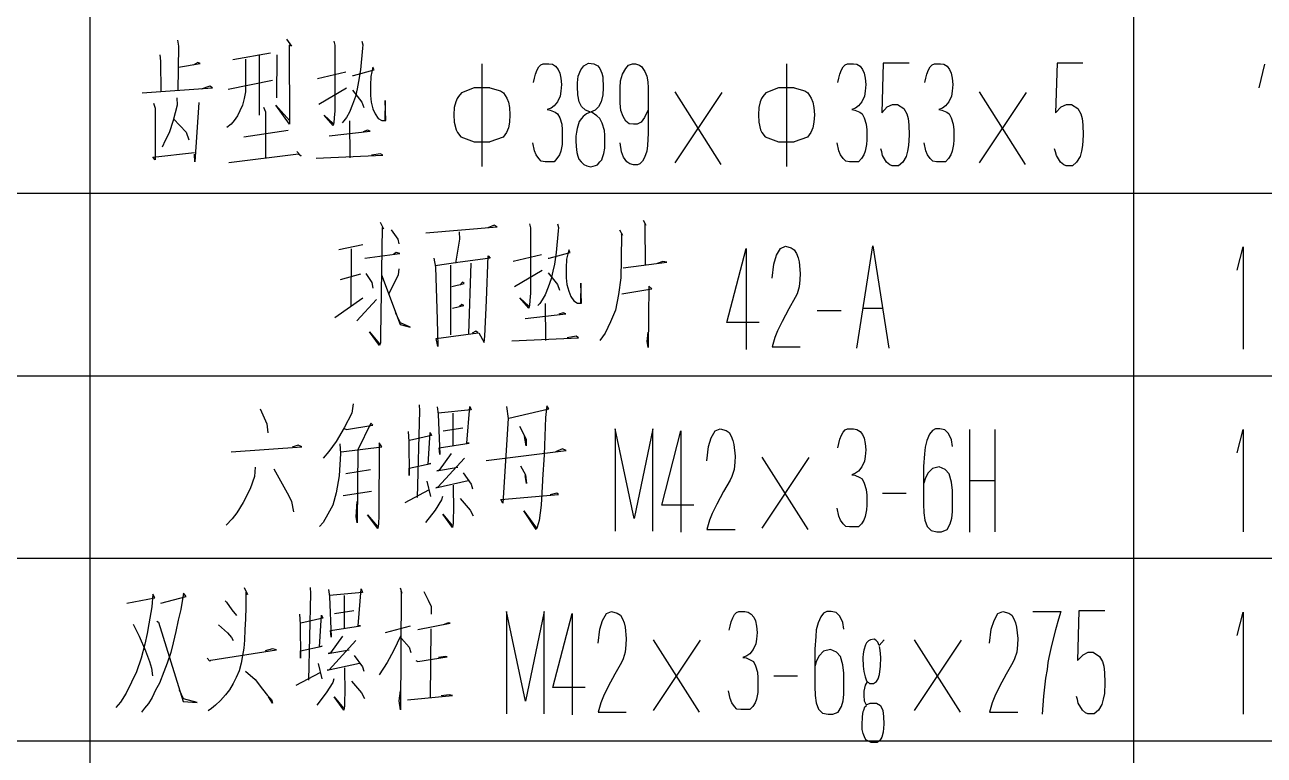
# Model space of a CAD drawing. Extents: x 0 to 8410, y 0 to 11890.
# Drawn here: x 6985 to 7460, y 1774.5 to 2054.5 of the extents above; entities that cross this region are included whole.
import ezdxf

# ---------------------------------------------------------------- set-up
doc = ezdxf.new("R2010")
doc.units = 0
doc.header["$MEASUREMENT"] = 0
doc.layers.add('6', color=7, linetype='Continuous')
doc.layers.add('9', color=7, linetype='Continuous')

# ---------------------------------------------------------------- blocks, each defined once
blk = doc.blocks.new('BLKENT892')
at = {"layer": '9', "color": 2, "linetype": 'Continuous'}
for p, q in [((7069.05, 1838.82), (7070.36, 1836.08)), ((7094.41, 1838.82), (7094.54, 1836.47)), ((7128.79, 1838.63), (7129.44, 1836.67)), ((7024.08, 1832.75), (7034.8, 1834.9)), ((7034.02, 1836.27), (7033.63, 1831.37)), ((7034.8, 1834.9), (7034.02, 1836.27)), ((7037.16, 1832.75), (7046.83, 1835.29)), ((7045.78, 1836.67), (7044.74, 1830.39)), ((7046.83, 1835.29), (7045.78, 1836.67)), ((7061.73, 1833.73), (7062.25, 1833.14)), ((7070.36, 1836.08), (7069.7, 1836.86)), ((7069.7, 1836.86), (7069.7, 1831.37)), ((7094.54, 1836.47), (7093.76, 1803.33)), ((7101.34, 1838.04), (7101.73, 1835.29)), ((7114.41, 1836.86), (7101.73, 1835.69)), ((7101.73, 1835.29), (7102.38, 1819.8)), ((7107.35, 1835.69), (7107.35, 1823.14)), ((7112.71, 1824.12), (7113.89, 1838.24)), ((7113.89, 1838.24), (7114.41, 1836.86)), ((7129.18, 1837.25), (7128.92, 1791.96)), ((7129.44, 1836.67), (7129.18, 1837.25)), ((7137.94, 1837.25), (7139.64, 1833.92)), ((7139.64, 1833.92), (7140.68, 1831.57)), ((7033.63, 1831.37), (7032.58, 1824.9)), ((7044.74, 1830.39), (7043.82, 1826.27)), ((7062.25, 1833.14), (7064.35, 1830.2)), ((7064.35, 1830.2), (7066.18, 1828.04)), ((7069.7, 1831.37), (7069.57, 1826.67)), ((7103.69, 1828.82), (7111.14, 1830)), ((7140.68, 1831.57), (7140.68, 1828.63)), ((7176.83, 1795.2), (7169.64, 1829.6)), ((7169.64, 1829.6), (7169.64, 1790.4)), ((7184.02, 1829.6), (7176.83, 1795.2)), ((7184.02, 1790.4), (7184.02, 1829.6)), ((7187.42, 1800.4), (7194.74, 1828.8)), ((7194.74, 1828.8), (7194.74, 1790)), ((7206.44, 1826.2), (7207.94, 1828.8)), ((7207.94, 1828.8), (7209.84, 1829.6)), ((7209.84, 1829.6), (7212.06, 1829)), ((7212.06, 1829), (7213.23, 1828.2)), ((7256.96, 1828.4), (7257.74, 1829.2)), ((7257.74, 1829.2), (7258.66, 1829.6)), ((7258.66, 1829.6), (7260.88, 1829.6)), ((7260.88, 1829.6), (7262.25, 1829.4)), ((7262.25, 1829.4), (7263.43, 1828.6)), ((7291.14, 1829), (7290.1, 1827.6)), ((7292.39, 1829.6), (7291.14, 1829)), ((7294.02, 1829.6), (7292.39, 1829.6)), ((7295.98, 1829.2), (7294.02, 1829.6)), ((7297.29, 1827.8), (7295.98, 1829.2)), ((7356.44, 1826.2), (7357.94, 1828.8)), ((7357.94, 1828.8), (7359.84, 1829.6)), ((7359.84, 1829.6), (7362.06, 1829)), ((7362.06, 1829), (7363.23, 1828.2)), ((7371.27, 1829.6), (7382.06, 1829.6)), ((7382.06, 1829.6), (7381.14, 1826.6)), ((7388.92, 1829.8), (7388.4, 1810.8)), ((7398.86, 1829.8), (7388.92, 1829.8)), ((7449.67, 1820.4), (7451.89, 1829.4)), ((7451.89, 1829.4), (7451.89, 1790.2)), ((7026.57, 1824.71), (7028.79, 1820.2)), ((7032.58, 1824.9), (7031.93, 1821.18)), ((7035.59, 1825.88), (7036.24, 1825.49)), ((7036.24, 1825.49), (7045.65, 1795.1)), ((7043.82, 1826.27), (7042.91, 1821.96)), ((7059.25, 1824.51), (7062.65, 1821.37)), ((7069.57, 1826.67), (7069.31, 1822.75)), ((7090.23, 1828.63), (7090.49, 1824.71)), ((7090.49, 1824.71), (7090.62, 1811.76)), ((7099.25, 1827.06), (7090.75, 1825.1)), ((7097.94, 1816.08), (7098.72, 1828.24)), ((7098.72, 1828.24), (7099.25, 1827.06)), ((7102.12, 1822.35), (7113.63, 1824.12)), ((7113.63, 1824.12), (7112.71, 1824.12)), ((7123.17, 1821.57), (7132.84, 1824.12)), ((7135.59, 1822.75), (7148.01, 1825.1)), ((7147.22, 1825.29), (7145.39, 1824.51)), ((7148.01, 1825.1), (7147.22, 1825.29)), ((7205.39, 1822.8), (7206.44, 1826.2)), ((7213.23, 1828.2), (7214.08, 1826.8)), ((7214.08, 1826.8), (7214.67, 1825.2)), ((7214.67, 1825.2), (7215.06, 1823.6)), ((7255.33, 1824), (7255.72, 1825.6)), ((7255.72, 1825.6), (7256.37, 1827.2)), ((7256.37, 1827.2), (7256.96, 1828.4)), ((7263.43, 1828.6), (7264.35, 1827.4)), ((7264.35, 1827.4), (7265, 1826)), ((7265, 1826), (7265.46, 1824)), ((7289.05, 1825.2), (7288.33, 1822.6)), ((7290.1, 1827.6), (7289.05, 1825.2)), ((7298.46, 1825.4), (7297.29, 1827.8)), ((7298.92, 1822.8), (7298.46, 1825.4)), ((7355.39, 1822.8), (7356.44, 1826.2)), ((7363.23, 1828.2), (7364.08, 1826.8)), ((7364.08, 1826.8), (7364.67, 1825.2)), ((7364.67, 1825.2), (7365.06, 1823.6)), ((7381.14, 1826.6), (7380.03, 1822.6)), ((7028.79, 1820.2), (7031.27, 1814.51)), ((7031.93, 1821.18), (7031.01, 1817.06)), ((7042.91, 1821.96), (7041.86, 1817.65)), ((7062.65, 1821.37), (7064.21, 1819.61)), ((7064.21, 1819.61), (7064.87, 1818.43)), ((7069.31, 1822.75), (7069.18, 1818.63)), ((7102.38, 1819.8), (7102.12, 1822.35)), ((7106.7, 1820.2), (7102.12, 1813.73)), ((7129.05, 1820.39), (7126.31, 1814.51)), ((7140.55, 1822.94), (7140.29, 1796.67)), ((7204.74, 1817.4), (7205.39, 1822.8)), ((7215.06, 1823.6), (7215.52, 1819.2)), ((7254.93, 1822.4), (7255.33, 1824)), ((7265.46, 1824), (7265.65, 1821.6)), ((7265.65, 1821.6), (7265.46, 1819)), ((7288.14, 1820), (7287.74, 1815.2)), ((7288.33, 1822.6), (7288.14, 1820)), ((7354.74, 1817.4), (7355.39, 1822.8)), ((7365.06, 1823.6), (7365.52, 1819.2)), ((7380.03, 1822.6), (7378.46, 1816.6)), ((7031.01, 1817.06), (7029.57, 1811.76)), ((7041.86, 1817.65), (7040.95, 1813.92)), ((7056.24, 1810.98), (7081.47, 1814.9)), ((7068.92, 1815.49), (7068.4, 1812.75)), ((7069.18, 1818.63), (7068.92, 1815.49)), ((7079.9, 1815.29), (7077.16, 1814.51)), ((7081.47, 1814.9), (7079.9, 1815.29)), ((7090.62, 1814.51), (7098.99, 1816.27)), ((7098.99, 1816.27), (7097.94, 1816.08)), ((7101.21, 1813.53), (7109.31, 1814.9)), ((7111.8, 1818.43), (7101.6, 1807.25)), ((7129.31, 1819.22), (7132.32, 1815.88)), ((7132.32, 1815.88), (7132.97, 1813.92)), ((7215.39, 1816.8), (7215.13, 1814)), ((7215.52, 1819.2), (7215.39, 1816.8)), ((7243.56, 1791), (7225.91, 1818.8)), ((7225.91, 1791.6), (7243.95, 1818.6)), ((7264.15, 1815), (7262.84, 1813.4)), ((7265.2, 1817.2), (7264.15, 1815)), ((7265.46, 1819), (7265.2, 1817.2)), ((7287.74, 1815.2), (7287.74, 1800.8)), ((7293.76, 1815), (7291.14, 1814.4)), ((7296.11, 1814), (7293.76, 1815)), ((7306.57, 1814.8), (7306.31, 1813.4)), ((7307.16, 1816.8), (7306.57, 1814.8)), ((7307.55, 1817.6), (7307.16, 1816.8)), ((7308.33, 1818.4), (7307.55, 1817.6)), ((7309.12, 1818.8), (7308.33, 1818.4)), ((7310.49, 1819), (7309.12, 1818.8)), ((7311.21, 1818.6), (7310.49, 1819)), ((7311.93, 1817.8), (7311.21, 1818.6)), ((7312.39, 1816.6), (7311.93, 1817.8)), ((7314.28, 1818.8), (7312.39, 1816.6)), ((7312.84, 1814.8), (7312.52, 1816.2)), ((7313.04, 1812), (7312.84, 1814.8)), ((7343.56, 1791), (7325.91, 1818.8)), ((7325.91, 1791.6), (7343.95, 1818.6)), ((7365.39, 1816.8), (7365.13, 1814)), ((7365.52, 1819.2), (7365.39, 1816.8)), ((7378.46, 1816.6), (7377.48, 1812)), ((7029.57, 1811.76), (7027.74, 1806.47)), ((7031.27, 1814.51), (7032.84, 1810.39)), ((7032.84, 1810.39), (7033.5, 1807.84)), ((7039.51, 1809.8), (7038.33, 1806.47)), ((7040.95, 1813.92), (7039.51, 1809.8)), ((7054.93, 1811.76), (7055.85, 1810.59)), ((7055.85, 1810.59), (7056.24, 1810.98)), ((7067.87, 1809.8), (7067.09, 1806.86)), ((7068.4, 1812.75), (7067.87, 1809.8)), ((7090.62, 1811.76), (7090.62, 1814.51)), ((7100.82, 1807.06), (7113.23, 1809.8)), ((7102.12, 1813.73), (7101.21, 1813.53)), ((7111.27, 1812.75), (7114.41, 1808.43)), ((7123.82, 1810), (7120.82, 1805.29)), ((7126.31, 1814.51), (7123.82, 1810)), ((7134.8, 1810.78), (7135.59, 1810.39)), ((7135.59, 1810.39), (7146.83, 1812.16)), ((7146.17, 1812.35), (7143.56, 1811.96)), ((7146.83, 1812.16), (7146.17, 1812.35)), ((7213.63, 1810), (7211.14, 1805.6)), ((7214.35, 1811.4), (7213.63, 1810)), ((7215.13, 1814), (7214.35, 1811.4)), ((7261.67, 1812.6), (7260.23, 1812)), ((7260.23, 1812), (7261.4, 1811.8)), ((7261.4, 1811.8), (7263.3, 1811)), ((7262.84, 1813.4), (7261.67, 1812.6)), ((7263.3, 1811), (7264.21, 1810.4)), ((7264.21, 1810.4), (7265.06, 1808.8)), ((7288.33, 1810.4), (7287.88, 1808.8)), ((7289.44, 1812.6), (7288.33, 1810.4)), ((7291.14, 1814.4), (7289.44, 1812.6)), ((7297.55, 1812.4), (7296.11, 1814)), ((7298.53, 1809.2), (7297.55, 1812.4)), ((7306.31, 1813.4), (7306.18, 1811.8)), ((7306.18, 1811.8), (7306.31, 1808.6)), ((7312.97, 1808.6), (7313.04, 1812)), ((7363.63, 1810), (7361.14, 1805.6)), ((7364.35, 1811.4), (7363.63, 1810)), ((7365.13, 1814), (7364.35, 1811.4)), ((7377.09, 1810), (7376.76, 1807.4)), ((7377.48, 1812), (7377.09, 1810)), ((7388.4, 1810.8), (7390.56, 1813)), ((7390.56, 1813), (7392.52, 1814)), ((7392.52, 1814), (7394.41, 1814)), ((7394.41, 1814), (7396.9, 1812.4)), ((7396.9, 1812.4), (7398.07, 1810.4)), ((7398.07, 1810.4), (7398.53, 1808.6)), ((7027.74, 1806.47), (7025.91, 1802.55)), ((7033.5, 1807.84), (7033.89, 1804.9)), ((7038.33, 1806.47), (7036.63, 1802.16)), ((7067.09, 1806.86), (7066.04, 1804.31)), ((7069.57, 1806.67), (7073.23, 1803.53)), ((7089.05, 1801.37), (7098.2, 1806.27)), ((7097.42, 1809.61), (7098.85, 1803.73)), ((7101.6, 1807.25), (7100.82, 1807.06)), ((7107.48, 1808.04), (7107.61, 1798.24)), ((7114.41, 1808.43), (7114.93, 1806.67)), ((7211.14, 1805.6), (7208.53, 1800.8)), ((7265.06, 1808.8), (7265.78, 1806.4)), ((7265.78, 1806.4), (7265.98, 1804.2)), ((7298.92, 1806), (7298.53, 1809.2)), ((7298.92, 1800.6), (7298.92, 1806)), ((7306.31, 1808.6), (7306.57, 1806.6)), ((7306.57, 1806.6), (7307.09, 1804.6)), ((7312.06, 1803.8), (7312.58, 1805.4)), ((7312.58, 1805.4), (7312.97, 1808.6)), ((7361.14, 1805.6), (7358.53, 1800.8)), ((7376.76, 1807.4), (7376.18, 1804)), ((7398.53, 1808.6), (7398.79, 1806.2)), ((7398.79, 1806.2), (7398.92, 1802.2)), ((7025.91, 1802.55), (7023.82, 1798.24)), ((7036.63, 1802.16), (7035.06, 1799.41)), ((7064.87, 1801.96), (7063.43, 1799.61)), ((7066.04, 1804.31), (7064.87, 1801.96)), ((7073.23, 1803.53), (7076.11, 1799.8)), ((7103.04, 1802.35), (7100.55, 1798.43)), ((7103.43, 1803.73), (7103.04, 1802.35)), ((7110.23, 1802.94), (7114.02, 1798.43)), ((7199.77, 1800.4), (7187.42, 1800.4)), ((7208.53, 1800.8), (7206.76, 1797.2)), ((7265.98, 1800.4), (7265.91, 1798.6)), ((7265.98, 1804.2), (7265.98, 1800.4)), ((7281.14, 1804.8), (7272.06, 1804.8)), ((7287.74, 1800.8), (7287.88, 1797.4)), ((7298.92, 1797.8), (7298.92, 1800.6)), ((7307.09, 1801.4), (7306.57, 1799)), ((7307.09, 1804.6), (7307.61, 1803)), ((7307.88, 1802.6), (7307.09, 1801.4)), ((7307.61, 1803), (7308.72, 1802)), ((7308.72, 1802), (7310.23, 1802)), ((7310.23, 1802), (7311.34, 1802.8)), ((7311.34, 1802.8), (7312.06, 1803.8)), ((7358.53, 1800.8), (7356.76, 1797.2)), ((7375.78, 1800.6), (7375.39, 1797.2)), ((7376.18, 1804), (7375.78, 1800.6)), ((7398.92, 1802.2), (7398.73, 1798.2)), ((7023.82, 1798.24), (7021.73, 1794.9)), ((7033.76, 1796.67), (7032.45, 1794.31)), ((7035.06, 1799.41), (7033.76, 1796.67)), ((7045.78, 1796.08), (7044.22, 1799.41)), ((7051.01, 1794.71), (7045.78, 1796.08)), ((7061.86, 1797.65), (7060.03, 1795.49)), ((7063.43, 1799.61), (7061.86, 1797.65)), ((7076.11, 1799.8), (7078.07, 1797.45)), ((7078.07, 1797.45), (7079.51, 1795.88)), ((7079.9, 1794.51), (7078.33, 1796.86)), ((7079.51, 1795.88), (7079.9, 1794.51)), ((7100.55, 1798.43), (7096.89, 1793.73)), ((7107.22, 1791.76), (7103.56, 1796.86)), ((7103.56, 1796.86), (7107.09, 1792.55)), ((7107.61, 1798.24), (7107.48, 1795.69)), ((7107.48, 1795.69), (7107.48, 1793.33)), ((7114.02, 1798.43), (7115.19, 1796.27)), ((7128.53, 1795.29), (7128.92, 1799.22)), ((7131.67, 1795.69), (7148.92, 1797.45)), ((7147.61, 1797.65), (7144.61, 1797.25)), ((7148.92, 1797.45), (7147.61, 1797.65)), ((7206.76, 1797.2), (7205.78, 1794.6)), ((7255.33, 1796.2), (7254.67, 1799.2)), ((7255.98, 1794.6), (7255.33, 1796.2)), ((7265.46, 1796), (7264.87, 1794.6)), ((7265.91, 1798.6), (7265.46, 1796)), ((7287.88, 1797.4), (7288.27, 1794.6)), ((7298.59, 1795.4), (7298.92, 1797.8)), ((7306.57, 1799), (7306.57, 1797.4)), ((7306.57, 1797.4), (7306.63, 1795.4)), ((7356.76, 1797.2), (7355.78, 1794.6)), ((7375.39, 1797.2), (7374.87, 1790.2)), ((7388.4, 1795.8), (7388.01, 1797)), ((7388.73, 1794.4), (7388.4, 1795.8)), ((7398.33, 1796), (7397.75, 1794)), ((7398.73, 1798.2), (7398.33, 1796)), ((7021.73, 1794.9), (7019.9, 1792.75)), ((7030.88, 1792.55), (7029.71, 1790.98)), ((7032.45, 1794.31), (7030.88, 1792.55)), ((7045.65, 1795.1), (7051.01, 1794.71)), ((7056.5, 1792.35), (7055.33, 1791.57)), ((7058.07, 1793.73), (7056.5, 1792.35)), ((7060.03, 1795.49), (7058.07, 1793.73)), ((7107.48, 1793.33), (7107.22, 1791.76)), ((7128.92, 1791.96), (7128.53, 1795.29)), ((7205.78, 1794.6), (7204.74, 1791)), ((7204.74, 1791), (7215.52, 1791)), ((7256.96, 1793.2), (7255.98, 1794.6)), ((7257.94, 1792.2), (7256.96, 1793.2)), ((7259.44, 1792), (7257.94, 1792.2)), ((7262.84, 1792), (7259.44, 1792)), ((7263.95, 1793.2), (7262.84, 1792)), ((7264.87, 1794.6), (7263.95, 1793.2)), ((7288.27, 1794.6), (7289.12, 1792.2)), ((7289.12, 1792.2), (7290.69, 1790.6)), ((7294.67, 1790.2), (7296.76, 1791)), ((7296.76, 1791), (7298.01, 1793.2)), ((7298.01, 1793.2), (7298.59, 1795.4)), ((7305.98, 1789.4), (7306.24, 1791.2)), ((7306.24, 1791.2), (7306.57, 1791.8)), ((7306.57, 1791.8), (7306.9, 1793)), ((7306.63, 1795.4), (7307.48, 1793.8)), ((7306.9, 1793), (7307.55, 1793.6)), ((7307.48, 1793.8), (7308.92, 1794.4)), ((7308.92, 1794.4), (7311.34, 1794.4)), ((7311.34, 1794.4), (7312.97, 1793.6)), ((7312.97, 1793.6), (7313.82, 1791.6)), ((7313.82, 1791.6), (7314.15, 1789.4)), ((7355.78, 1794.6), (7354.74, 1791)), ((7354.74, 1791), (7365.52, 1791)), ((7390.29, 1791.8), (7388.73, 1794.4)), ((7391.47, 1790.8), (7390.29, 1791.8)), ((7392.45, 1790.4), (7391.47, 1790.8)), ((7396.44, 1791.8), (7394.8, 1790.4)), ((7397.75, 1794), (7396.44, 1791.8)), ((7290.69, 1790.6), (7292.91, 1790.2)), ((7292.91, 1790.2), (7294.67, 1790.2)), ((7305.85, 1786), (7305.98, 1789.4)), ((7314.22, 1786.4), (7314.02, 1783.4)), ((7314.15, 1789.4), (7314.22, 1786.4)), ((7394.8, 1790.4), (7392.45, 1790.4)), ((7305.91, 1784.4), (7305.85, 1786)), ((7306.31, 1782.8), (7305.91, 1784.4)), ((7306.76, 1781.6), (7306.31, 1782.8)), ((7307.35, 1780.4), (7306.76, 1781.6)), ((7313.5, 1781.4), (7312.65, 1780.2)), ((7314.02, 1783.4), (7313.5, 1781.4)), ((7309.31, 1779.4), (7307.35, 1780.4)), ((7311.67, 1779.4), (7309.31, 1779.4)), ((7312.65, 1780.2), (7311.67, 1779.4))]:
    blk.add_line(p, q, dxfattribs=at)
blk = doc.blocks.new('BLKENT893')
at = {"layer": '9', "color": 2, "linetype": 'Continuous'}
for p, q in [((7075.16, 1907.25), (7077.78, 1901.57)), ((7110.33, 1905.69), (7107.45, 1900)), ((7110.85, 1909.22), (7110.33, 1905.69)), ((7136.21, 1906.47), (7135.42, 1873.33)), ((7136.08, 1908.82), (7136.21, 1906.47)), ((7143.01, 1908.04), (7143.4, 1905.29)), ((7156.08, 1906.86), (7143.4, 1905.69)), ((7143.4, 1905.29), (7144.05, 1889.8)), ((7149.02, 1905.69), (7149.02, 1893.14)), ((7154.38, 1894.12), (7155.56, 1908.24)), ((7155.56, 1908.24), (7156.08, 1906.86)), ((7169.54, 1908.24), (7170.2, 1903.53)), ((7170.46, 1903.73), (7185.88, 1907.25)), ((7185.1, 1908.43), (7184.57, 1903.92)), ((7185.88, 1907.25), (7185.1, 1908.43)), ((7077.78, 1901.57), (7078.17, 1898.04)), ((7108.23, 1899.41), (7118.43, 1900.98)), ((7117.65, 1901.76), (7112.68, 1891.57)), ((7118.43, 1900.98), (7117.65, 1901.76)), ((7170.2, 1903.53), (7168.23, 1871.18)), ((7174.64, 1900.59), (7177.12, 1895.69)), ((7184.57, 1903.92), (7184.05, 1889.61)), ((7107.45, 1900), (7104.31, 1894.71)), ((7107.45, 1899.8), (7108.23, 1899.41)), ((7131.9, 1898.63), (7132.16, 1894.71)), ((7140.91, 1897.06), (7132.42, 1895.1)), ((7139.61, 1886.08), (7140.39, 1898.24)), ((7140.39, 1898.24), (7140.91, 1897.06)), ((7145.36, 1898.82), (7152.81, 1900)), ((7177.12, 1893.14), (7176.47, 1896.67)), ((7177.12, 1895.69), (7177.12, 1893.14)), ((7218.5, 1865.2), (7211.31, 1899.6)), ((7211.31, 1899.6), (7211.31, 1860.4)), ((7225.69, 1899.6), (7218.5, 1865.2)), ((7225.69, 1860.4), (7225.69, 1899.6)), ((7229.08, 1870.4), (7236.41, 1898.8)), ((7236.41, 1898.8), (7236.41, 1860)), ((7247.06, 1892.8), (7248.1, 1896.2)), ((7248.1, 1896.2), (7249.61, 1898.8)), ((7249.61, 1898.8), (7251.5, 1899.6)), ((7251.5, 1899.6), (7253.73, 1899)), ((7253.73, 1899), (7254.9, 1898.2)), ((7254.9, 1898.2), (7255.75, 1896.8)), ((7255.75, 1896.8), (7256.34, 1895.2)), ((7296.99, 1894), (7297.39, 1895.6)), ((7297.39, 1895.6), (7298.04, 1897.2)), ((7298.04, 1897.2), (7298.63, 1898.4)), ((7298.63, 1898.4), (7299.41, 1899.2)), ((7299.41, 1899.2), (7300.33, 1899.6)), ((7300.33, 1899.6), (7302.55, 1899.6)), ((7302.55, 1899.6), (7303.92, 1899.4)), ((7303.92, 1899.4), (7305.1, 1898.6)), ((7305.1, 1898.6), (7306.01, 1897.4)), ((7306.01, 1897.4), (7306.67, 1896)), ((7306.67, 1896), (7307.12, 1894)), ((7331.77, 1897.6), (7330.72, 1895.2)), ((7332.81, 1899), (7331.77, 1897.6)), ((7334.05, 1899.6), (7332.81, 1899)), ((7335.69, 1899.6), (7334.05, 1899.6)), ((7337.65, 1899.2), (7335.69, 1899.6)), ((7338.95, 1897.8), (7337.65, 1899.2)), ((7340.13, 1895.4), (7338.95, 1897.8)), ((7340.59, 1892.8), (7340.13, 1895.4)), ((7347.06, 1899.4), (7347.06, 1860)), ((7356.73, 1899.4), (7356.73, 1860.2)), ((7449.67, 1890.4), (7451.89, 1899.4)), ((7451.89, 1899.4), (7451.89, 1860.2)), ((7064.05, 1890.78), (7091.11, 1892.75)), ((7089.8, 1893.33), (7087.45, 1892.55)), ((7091.11, 1892.75), (7089.8, 1893.33)), ((7101.57, 1890.98), (7099.35, 1888.43)), ((7104.31, 1894.71), (7101.57, 1890.98)), ((7105.75, 1893.92), (7106.01, 1890.2)), ((7106.27, 1890.78), (7121.83, 1892.75)), ((7112.68, 1891.57), (7112.42, 1863.53)), ((7120.78, 1894.31), (7120.65, 1866.27)), ((7121.83, 1892.75), (7120.78, 1894.31)), ((7132.16, 1894.71), (7132.29, 1881.76)), ((7143.79, 1892.35), (7155.29, 1894.12)), ((7144.05, 1889.8), (7143.79, 1892.35)), ((7155.29, 1894.12), (7154.38, 1894.12)), ((7161.83, 1887.45), (7192.42, 1891.37)), ((7191.11, 1891.96), (7188.37, 1890.78)), ((7192.42, 1891.37), (7191.11, 1891.96)), ((7246.41, 1887.4), (7247.06, 1892.8)), ((7256.34, 1895.2), (7256.73, 1893.6)), ((7256.73, 1893.6), (7257.19, 1889.2)), ((7296.6, 1892.4), (7296.99, 1894)), ((7307.12, 1894), (7307.32, 1891.6)), ((7307.32, 1891.6), (7307.12, 1889)), ((7330, 1892.6), (7329.8, 1890)), ((7330.72, 1895.2), (7330, 1892.6)), ((7106.01, 1890.2), (7105.49, 1881.57)), ((7132.29, 1884.51), (7140.65, 1886.27)), ((7140.65, 1886.27), (7139.61, 1886.08)), ((7153.46, 1888.43), (7143.27, 1877.25)), ((7148.37, 1890.2), (7143.79, 1883.73)), ((7184.05, 1889.61), (7183.4, 1880.2)), ((7257.06, 1886.8), (7256.8, 1884)), ((7257.19, 1889.2), (7257.06, 1886.8)), ((7285.23, 1861), (7267.58, 1888.8)), ((7267.58, 1861.6), (7285.62, 1888.6)), ((7306.86, 1887.2), (7305.82, 1885)), ((7307.12, 1889), (7306.86, 1887.2)), ((7329.8, 1890), (7329.41, 1885.2)), ((7073.07, 1881.37), (7071.37, 1876.67)), ((7073.33, 1884.9), (7073.07, 1881.37)), ((7080.39, 1884.31), (7086.14, 1873.92)), ((7105.49, 1881.57), (7104.31, 1875.1)), ((7117.52, 1883.92), (7107.97, 1882.35)), ((7132.29, 1881.76), (7132.29, 1884.51)), ((7142.88, 1883.53), (7150.98, 1884.9)), ((7143.79, 1883.73), (7142.88, 1883.53)), ((7152.94, 1882.75), (7156.08, 1878.43)), ((7175.03, 1885.49), (7176.86, 1881.96)), ((7177.25, 1878.63), (7176.73, 1881.76)), ((7176.86, 1881.96), (7177.25, 1878.63)), ((7256.01, 1881.4), (7255.29, 1880)), ((7256.8, 1884), (7256.01, 1881.4)), ((7303.33, 1882.6), (7301.9, 1882)), ((7301.9, 1882), (7303.07, 1881.8)), ((7303.07, 1881.8), (7304.97, 1881)), ((7304.51, 1883.4), (7303.33, 1882.6)), ((7305.82, 1885), (7304.51, 1883.4)), ((7329.41, 1885.2), (7329.41, 1870.8)), ((7331.11, 1882.6), (7330, 1880.4)), ((7332.81, 1884.4), (7331.11, 1882.6)), ((7335.42, 1885), (7332.81, 1884.4)), ((7337.78, 1884), (7335.42, 1885)), ((7339.22, 1882.4), (7337.78, 1884)), ((7340.2, 1879.2), (7339.22, 1882.4)), ((7071.37, 1876.67), (7068.63, 1871.37)), ((7130.72, 1871.37), (7139.87, 1876.27)), ((7139.08, 1879.61), (7140.52, 1873.73)), ((7142.48, 1877.06), (7154.9, 1879.8)), ((7143.27, 1877.25), (7142.48, 1877.06)), ((7149.15, 1878.04), (7149.28, 1868.24)), ((7156.08, 1878.43), (7156.6, 1876.67)), ((7183.4, 1879.8), (7182.88, 1870.39)), ((7183.4, 1880.2), (7183.4, 1879.8)), ((7255.29, 1880), (7252.81, 1875.6)), ((7304.97, 1881), (7305.88, 1880.4)), ((7305.88, 1880.4), (7306.73, 1878.8)), ((7306.73, 1878.8), (7307.45, 1876.4)), ((7307.45, 1876.4), (7307.65, 1874.2)), ((7330, 1880.4), (7329.54, 1878.8)), ((7340.59, 1876), (7340.2, 1879.2)), ((7347.06, 1879.8), (7356.6, 1879.8)), ((7086.14, 1873.92), (7087.19, 1871.76)), ((7087.19, 1871.76), (7087.97, 1867.84)), ((7104.31, 1875.1), (7103.01, 1870.39)), ((7107.06, 1874.12), (7117.91, 1875.69)), ((7112.03, 1865.88), (7112.42, 1871.76)), ((7144.71, 1872.35), (7142.22, 1868.43)), ((7145.1, 1873.73), (7144.71, 1872.35)), ((7151.9, 1872.94), (7155.69, 1868.43)), ((7167.45, 1872.55), (7189.54, 1874.51)), ((7168.23, 1871.18), (7167.45, 1872.55)), ((7188.89, 1874.9), (7186.4, 1874.31)), ((7189.54, 1874.51), (7188.89, 1874.9)), ((7252.81, 1875.6), (7250.2, 1870.8)), ((7307.65, 1874.2), (7307.65, 1870.4)), ((7322.81, 1874.8), (7313.73, 1874.8)), ((7340.59, 1870.6), (7340.59, 1876)), ((7066.27, 1867.45), (7064.44, 1865.1)), ((7068.63, 1871.37), (7066.27, 1867.45)), ((7101.18, 1866.86), (7099.35, 1863.73)), ((7103.01, 1870.39), (7101.18, 1866.86)), ((7142.22, 1868.43), (7138.56, 1863.73)), ((7148.89, 1861.76), (7145.23, 1866.86)), ((7145.23, 1866.86), (7148.76, 1862.55)), ((7149.28, 1868.24), (7149.15, 1865.69)), ((7155.69, 1868.43), (7156.86, 1866.27)), ((7180.91, 1860.98), (7176.21, 1868.24)), ((7176.21, 1868.24), (7181.04, 1861.57)), ((7182.88, 1870.39), (7182.09, 1864.51)), ((7241.44, 1870.4), (7229.08, 1870.4)), ((7248.43, 1867.2), (7247.45, 1864.6)), ((7250.2, 1870.8), (7248.43, 1867.2)), ((7296.99, 1866.2), (7296.34, 1869.2)), ((7307.58, 1868.6), (7307.12, 1866)), ((7307.65, 1870.4), (7307.58, 1868.6)), ((7329.41, 1870.8), (7329.54, 1867.4)), ((7329.54, 1867.4), (7329.93, 1864.6)), ((7340.26, 1865.4), (7340.59, 1867.8)), ((7340.59, 1867.8), (7340.59, 1870.6)), ((7064.44, 1865.1), (7062.22, 1862.75)), ((7099.35, 1863.73), (7097.91, 1862.16)), ((7112.42, 1863.53), (7112.03, 1865.88)), ((7120.26, 1861.37), (7116.34, 1866.67)), ((7116.34, 1866.67), (7120.13, 1862.16)), ((7120.52, 1863.14), (7120.26, 1861.37)), ((7120.65, 1866.27), (7120.52, 1863.14)), ((7149.15, 1863.33), (7148.89, 1861.76)), ((7149.15, 1865.69), (7149.15, 1863.33)), ((7182.09, 1864.51), (7181.31, 1861.96)), ((7247.45, 1864.6), (7246.41, 1861)), ((7297.65, 1864.6), (7296.99, 1866.2)), ((7298.63, 1863.2), (7297.65, 1864.6)), ((7299.61, 1862.2), (7298.63, 1863.2)), ((7301.11, 1862), (7299.61, 1862.2)), ((7305.62, 1863.2), (7304.51, 1862)), ((7306.54, 1864.6), (7305.62, 1863.2)), ((7307.12, 1866), (7306.54, 1864.6)), ((7329.93, 1864.6), (7330.78, 1862.2)), ((7330.78, 1862.2), (7332.35, 1860.6)), ((7338.43, 1861), (7339.67, 1863.2)), ((7339.67, 1863.2), (7340.26, 1865.4)), ((7181.31, 1861.96), (7180.91, 1860.98)), ((7246.41, 1861), (7257.19, 1861)), ((7304.51, 1862), (7301.11, 1862)), ((7332.35, 1860.6), (7334.58, 1860.2)), ((7334.58, 1860.2), (7336.34, 1860.2)), ((7336.34, 1860.2), (7338.43, 1861))]:
    blk.add_line(p, q, dxfattribs=at)
blk = doc.blocks.new('BLKENT894')
at = {"layer": '9', "color": 2, "linetype": 'Continuous'}
for p, q in [((7121.14, 1978.82), (7122.45, 1976.27)), ((7121.93, 1976.86), (7121.27, 1935.29)), ((7122.45, 1976.27), (7121.93, 1976.86)), ((7138.66, 1974.71), (7165.98, 1977.06)), ((7164.93, 1977.65), (7162.45, 1976.67)), ((7165.98, 1977.06), (7164.93, 1977.65)), ((7178.4, 1978.24), (7178.79, 1976.67)), ((7178.79, 1976.67), (7178.79, 1951.57)), ((7189.12, 1978.24), (7189.51, 1976.86)), ((7189.51, 1976.86), (7189.38, 1975.49)), ((7221.93, 1979.61), (7222.97, 1977.65)), ((7222.97, 1977.65), (7222.58, 1978.04)), ((7222.58, 1978.04), (7222.71, 1962.35)), ((7125.46, 1975.88), (7127.94, 1972.35)), ((7127.94, 1972.35), (7128.33, 1970.59)), ((7151.6, 1972.35), (7150.03, 1963.14)), ((7151.47, 1975.1), (7151.6, 1972.35)), ((7189.38, 1975.49), (7188.59, 1967.25)), ((7212.91, 1975.88), (7214.08, 1973.92)), ((7213.69, 1974.31), (7213.56, 1964.51)), ((7214.08, 1973.92), (7213.69, 1974.31)), ((7114.48, 1970.2), (7105.33, 1968.24)), ((7110.03, 1946.67), (7110.16, 1968.63)), ((7115.26, 1965.1), (7128.72, 1966.86)), ((7127.29, 1967.25), (7126.24, 1966.47)), ((7128.72, 1966.86), (7127.29, 1967.25)), ((7185.98, 1965.1), (7193.95, 1967.25)), ((7188.59, 1967.25), (7187.94, 1962.75)), ((7193.43, 1968.24), (7192.65, 1964.71)), ((7193.95, 1967.25), (7193.43, 1968.24)), ((7254.08, 1940.4), (7261.4, 1968.8)), ((7261.4, 1968.8), (7261.4, 1930)), ((7273.1, 1966.2), (7274.61, 1968.8)), ((7274.61, 1968.8), (7276.5, 1969.6)), ((7276.5, 1969.6), (7278.72, 1969)), ((7278.72, 1969), (7279.9, 1968.2)), ((7279.9, 1968.2), (7280.75, 1966.8)), ((7280.75, 1966.8), (7281.34, 1965.2)), ((7303.89, 1930.6), (7309.97, 1969.8)), ((7309.97, 1969.8), (7316.11, 1930.6)), ((7449.67, 1960.4), (7451.89, 1969.4)), ((7451.89, 1969.4), (7451.89, 1930.2)), ((7141.8, 1965.1), (7142.45, 1961.57)), ((7150.95, 1963.33), (7142.32, 1962.16)), ((7148.2, 1962.35), (7148.2, 1935.69)), ((7163.37, 1965.1), (7150.95, 1963.33)), ((7155.91, 1963.14), (7155, 1936.08)), ((7161.93, 1948.82), (7162.58, 1965.88)), ((7162.58, 1965.88), (7163.37, 1965.1)), ((7172.12, 1963.92), (7182.97, 1966.47)), ((7185.59, 1965.1), (7185.98, 1965.1)), ((7187.94, 1962.75), (7187.42, 1960)), ((7192.65, 1964.71), (7192.52, 1961.37)), ((7213.56, 1964.51), (7213.43, 1957.45)), ((7214.35, 1961.37), (7231.08, 1963.53)), ((7229.51, 1963.73), (7227.29, 1962.94)), ((7231.08, 1963.53), (7229.51, 1963.73)), ((7271.4, 1957.4), (7272.06, 1962.8)), ((7272.06, 1962.8), (7273.1, 1966.2)), ((7281.34, 1965.2), (7281.73, 1963.6)), ((7281.73, 1963.6), (7282.19, 1959.2)), ((7105.98, 1956.86), (7113.82, 1959.02)), ((7115.65, 1959.22), (7118.01, 1955.69)), ((7121.67, 1958.63), (7128.86, 1939.61)), ((7128.07, 1958.63), (7124.41, 1951.18)), ((7128.33, 1960.98), (7128.07, 1958.63)), ((7142.45, 1961.57), (7142.97, 1941.57)), ((7172.65, 1954.12), (7183.23, 1960.39)), ((7185.59, 1959.41), (7189.12, 1954.9)), ((7186.76, 1957.06), (7185.59, 1953.92)), ((7187.42, 1960), (7186.76, 1957.06)), ((7192.52, 1961.37), (7192.52, 1957.45)), ((7192.52, 1957.45), (7192.78, 1954.9)), ((7213.43, 1957.45), (7212.52, 1951.18)), ((7282.19, 1959.2), (7282.06, 1956.8)), ((7118.01, 1955.69), (7118.4, 1953.53)), ((7148.59, 1954.12), (7153.43, 1955.29)), ((7152.78, 1955.88), (7151.73, 1954.71)), ((7153.43, 1955.29), (7152.78, 1955.88)), ((7185.59, 1953.92), (7184.41, 1950.98)), ((7189.12, 1954.9), (7189.9, 1952.75)), ((7192.78, 1954.9), (7193.43, 1952.35)), ((7193.43, 1952.35), (7194.22, 1950.39)), ((7198.14, 1955.49), (7198.01, 1947.84)), ((7198.4, 1947.84), (7198.14, 1955.49)), ((7213.82, 1951.37), (7225.33, 1953.33)), ((7224.15, 1954.31), (7223.89, 1930.78)), ((7225.33, 1953.33), (7224.15, 1954.31)), ((7281.8, 1954), (7281.01, 1951.4)), ((7282.06, 1956.8), (7281.8, 1954)), ((7103.76, 1942.35), (7114.48, 1949.8)), ((7112.25, 1940.98), (7119.84, 1949.22)), ((7161.27, 1935.1), (7161.93, 1948.82)), ((7178.14, 1945.88), (7174.74, 1949.8)), ((7174.74, 1949.8), (7178.14, 1946.67)), ((7178.53, 1948.82), (7178.4, 1946.86)), ((7178.79, 1951.57), (7178.53, 1948.82)), ((7182.32, 1947.65), (7181.67, 1946.86)), ((7183.23, 1949.02), (7182.32, 1947.65)), ((7184.41, 1950.98), (7183.23, 1949.02)), ((7184.41, 1947.65), (7184.54, 1933.53)), ((7194.22, 1950.39), (7195.39, 1948.63)), ((7195.39, 1948.63), (7196.83, 1947.84)), ((7196.83, 1947.84), (7198.4, 1947.84)), ((7212.52, 1951.18), (7211.34, 1945.1)), ((7280.29, 1950), (7277.81, 1945.6)), ((7281.01, 1951.4), (7280.29, 1950)), ((7128.99, 1940.2), (7127.03, 1944.12)), ((7148.86, 1945.88), (7153.3, 1946.86)), ((7152.52, 1947.25), (7151.6, 1946.47)), ((7153.3, 1946.86), (7152.52, 1947.25)), ((7176.7, 1941.96), (7192.38, 1943.73)), ((7178.4, 1946.86), (7178.14, 1945.88)), ((7191.34, 1944.12), (7189.64, 1943.53)), ((7192.38, 1943.73), (7191.34, 1944.12)), ((7211.34, 1945.1), (7209.51, 1940.59)), ((7277.81, 1945.6), (7275.2, 1940.8)), ((7297.81, 1944.8), (7288.72, 1944.8)), ((7313.56, 1945.8), (7306.18, 1945.8)), ((7128.86, 1939.61), (7132.65, 1938.63)), ((7132.65, 1938.63), (7128.99, 1940.2)), ((7142.97, 1941.57), (7143.23, 1931.18)), ((7209.51, 1940.59), (7207.42, 1936.27)), ((7266.44, 1940.4), (7254.08, 1940.4)), ((7275.2, 1940.8), (7273.43, 1937.2)), ((7120.88, 1931.57), (7117.09, 1936.86)), ((7117.09, 1936.86), (7120.88, 1932.16)), ((7121.27, 1935.29), (7121.27, 1932.55)), ((7142.71, 1934.31), (7158.79, 1936.47)), ((7143.23, 1931.18), (7142.71, 1934.31)), ((7157.88, 1937.06), (7156.44, 1936.27)), ((7158.79, 1936.47), (7157.88, 1937.06)), ((7159.05, 1936.47), (7161.01, 1932.75)), ((7161.01, 1932.75), (7161.27, 1935.1)), ((7171.6, 1933.33), (7197.22, 1934.51)), ((7196.31, 1935.1), (7192.91, 1934.51)), ((7197.22, 1934.51), (7196.31, 1935.1)), ((7207.42, 1936.27), (7205.33, 1933.53)), ((7223.5, 1933.14), (7223.89, 1936.67)), ((7272.45, 1934.6), (7271.4, 1931)), ((7273.43, 1937.2), (7272.45, 1934.6)), ((7121.27, 1932.55), (7120.88, 1931.57)), ((7223.89, 1930.78), (7223.5, 1933.14)), ((7271.4, 1931), (7282.19, 1931))]:
    blk.add_line(p, q, dxfattribs=at)
blk = doc.blocks.new('BLKENT895')
at = {"layer": '9', "color": 2, "linetype": 'Continuous'}
for p, q in [((7043.53, 2048.63), (7043.92, 2046.27)), ((7085.23, 2049.02), (7087.19, 2046.27)), ((7103.4, 2048.24), (7103.79, 2046.67)), ((7114.12, 2048.24), (7114.51, 2046.86)), ((7036.73, 2042.94), (7036.99, 2040.59)), ((7043.92, 2046.27), (7043.66, 2029.22)), ((7064.71, 2041.18), (7079.22, 2043.73)), ((7074.77, 2043.14), (7074.77, 2019.8)), ((7081.57, 2042.94), (7081.44, 2026.47)), ((7087.19, 2046.27), (7086.27, 2046.67)), ((7086.27, 2046.67), (7086.4, 2016.47)), ((7103.79, 2046.67), (7103.79, 2021.57)), ((7114.38, 2045.49), (7113.59, 2037.25)), ((7114.51, 2046.86), (7114.38, 2045.49)), ((7036.99, 2040.59), (7037.12, 2028.82)), ((7043.92, 2038.24), (7052.16, 2039.61)), ((7051.37, 2040), (7049.54, 2039.02)), ((7052.16, 2039.61), (7051.37, 2040)), ((7069.54, 2041.37), (7069.54, 2031.37)), ((7118.43, 2038.24), (7117.65, 2034.71)), ((7118.95, 2037.25), (7118.43, 2038.24)), ((7160.2, 2039.6), (7160.2, 2000.2)), ((7181.37, 2037.2), (7181.96, 2038.4)), ((7181.96, 2038.4), (7182.74, 2039.2)), ((7182.74, 2039.2), (7183.66, 2039.6)), ((7183.66, 2039.6), (7185.88, 2039.6)), ((7185.88, 2039.6), (7187.25, 2039.4)), ((7187.25, 2039.4), (7188.43, 2038.6)), ((7188.43, 2038.6), (7189.35, 2037.4)), ((7198.04, 2037.2), (7199.22, 2038.8)), ((7199.22, 2038.8), (7201.04, 2039.8)), ((7201.04, 2039.8), (7203.01, 2039.6)), ((7203.01, 2039.6), (7204.64, 2038.8)), ((7204.64, 2038.8), (7205.42, 2037.8)), ((7205.42, 2037.8), (7206.14, 2036)), ((7214.05, 2035.6), (7215.29, 2037.8)), ((7215.29, 2037.8), (7216.4, 2039)), ((7216.4, 2039), (7217.91, 2039.6)), ((7217.91, 2039.6), (7219.08, 2039.6)), ((7219.08, 2039.6), (7220.59, 2039)), ((7220.59, 2039), (7221.44, 2038.4)), ((7221.44, 2038.4), (7221.89, 2037.8)), ((7221.89, 2037.8), (7222.68, 2036.6)), ((7276.86, 2039.6), (7276.86, 2000.2)), ((7298.04, 2037.2), (7298.63, 2038.4)), ((7298.63, 2038.4), (7299.41, 2039.2)), ((7299.41, 2039.2), (7300.33, 2039.6)), ((7300.33, 2039.6), (7302.55, 2039.6)), ((7302.55, 2039.6), (7303.92, 2039.4)), ((7303.92, 2039.4), (7305.1, 2038.6)), ((7305.1, 2038.6), (7306.01, 2037.4)), ((7313.92, 2039.8), (7313.4, 2020.8)), ((7323.86, 2039.8), (7313.92, 2039.8)), ((7331.37, 2037.2), (7331.96, 2038.4)), ((7331.96, 2038.4), (7332.74, 2039.2)), ((7332.74, 2039.2), (7333.66, 2039.6)), ((7333.66, 2039.6), (7335.88, 2039.6)), ((7335.88, 2039.6), (7337.25, 2039.4)), ((7337.25, 2039.4), (7338.43, 2038.6)), ((7338.43, 2038.6), (7339.35, 2037.4)), ((7380.59, 2039.8), (7380.06, 2020.8)), ((7390.52, 2039.8), (7380.59, 2039.8)), ((7458.01, 2030.4), (7460.23, 2039.4)), ((7062.88, 2029.8), (7079.87, 2033.33)), ((7097.12, 2033.92), (7107.97, 2036.47)), ((7110.59, 2035.1), (7110.98, 2035.1)), ((7110.98, 2035.1), (7118.95, 2037.25)), ((7113.59, 2037.25), (7112.94, 2032.75)), ((7117.65, 2034.71), (7117.52, 2031.37)), ((7179.93, 2032.4), (7180.33, 2034)), ((7180.33, 2034), (7180.72, 2035.6)), ((7180.72, 2035.6), (7181.37, 2037.2)), ((7189.35, 2037.4), (7190, 2036)), ((7190, 2036), (7190.46, 2034)), ((7190.46, 2034), (7190.65, 2031.6)), ((7196.8, 2032.2), (7197.12, 2034.8)), ((7197.12, 2034.8), (7198.04, 2037.2)), ((7206.14, 2036), (7206.47, 2034.6)), ((7206.47, 2034.6), (7206.67, 2030.4)), ((7213.33, 2033), (7214.05, 2035.6)), ((7222.68, 2036.6), (7223.4, 2034.8)), ((7223.4, 2034.8), (7223.79, 2032.6)), ((7296.6, 2032.4), (7296.99, 2034)), ((7296.99, 2034), (7297.38, 2035.6)), ((7297.38, 2035.6), (7298.04, 2037.2)), ((7306.01, 2037.4), (7306.67, 2036)), ((7306.67, 2036), (7307.12, 2034)), ((7307.12, 2034), (7307.32, 2031.6)), ((7329.93, 2032.4), (7330.33, 2034)), ((7330.33, 2034), (7330.72, 2035.6)), ((7330.72, 2035.6), (7331.37, 2037.2)), ((7339.35, 2037.4), (7340, 2036)), ((7340, 2036), (7340.46, 2034)), ((7340.46, 2034), (7340.65, 2031.6)), ((7029.93, 2028.43), (7056.99, 2030.39)), ((7055.95, 2030.98), (7052.55, 2029.8)), ((7056.99, 2030.39), (7055.95, 2030.98)), ((7069.54, 2028.82), (7069.02, 2026.27)), ((7069.54, 2031.37), (7069.54, 2028.82)), ((7097.65, 2024.12), (7108.23, 2030.39)), ((7110.59, 2029.41), (7114.12, 2024.9)), ((7112.42, 2030), (7111.76, 2027.06)), ((7112.94, 2032.75), (7112.42, 2030)), ((7117.52, 2031.37), (7117.52, 2027.45)), ((7152.35, 2028.4), (7151.18, 2027)), ((7157.19, 2030.4), (7152.35, 2028.4)), ((7163.2, 2030.4), (7157.19, 2030.4)), ((7163.2, 2030.4), (7167.25, 2029.2)), ((7167.25, 2029.2), (7168.43, 2028.4)), ((7168.43, 2028.4), (7169.74, 2026.4)), ((7190.46, 2029), (7190.2, 2027.2)), ((7190.65, 2031.6), (7190.46, 2029)), ((7196.8, 2030.8), (7196.8, 2032.2)), ((7196.93, 2027.6), (7196.8, 2030.8)), ((7206.67, 2030.4), (7206.47, 2027.6)), ((7213.14, 2030.4), (7213.33, 2033)), ((7213.14, 2027.6), (7213.14, 2030.4)), ((7223.79, 2032.6), (7223.86, 2030.4)), ((7223.86, 2030.4), (7223.86, 2021.2)), ((7251.9, 2001), (7234.25, 2028.8)), ((7234.25, 2001.6), (7252.29, 2028.6)), ((7269.02, 2028.4), (7267.84, 2027)), ((7273.86, 2030.4), (7269.02, 2028.4)), ((7279.87, 2030.4), (7273.86, 2030.4)), ((7279.87, 2030.4), (7283.92, 2029.2)), ((7283.92, 2029.2), (7285.1, 2028.4)), ((7285.1, 2028.4), (7286.4, 2026.4)), ((7307.12, 2029), (7306.86, 2027.2)), ((7307.32, 2031.6), (7307.12, 2029)), ((7340.46, 2029), (7340.2, 2027.2)), ((7340.65, 2031.6), (7340.46, 2029)), ((7368.56, 2001), (7350.91, 2028.8)), ((7350.91, 2001.6), (7368.95, 2028.6)), ((7034.38, 2024.51), (7034.9, 2022.55)), ((7043.4, 2023.73), (7041.83, 2017.84)), ((7043.27, 2026.47), (7043.4, 2023.73)), ((7051.63, 2024.71), (7050.2, 2001.96)), ((7068.37, 2023.73), (7067.45, 2021.57)), ((7069.02, 2026.27), (7068.37, 2023.73)), ((7086.4, 2016.47), (7081.18, 2023.73)), ((7081.18, 2023.73), (7086.4, 2017.84)), ((7110.59, 2023.92), (7109.41, 2020.98)), ((7111.76, 2027.06), (7110.59, 2023.92)), ((7114.12, 2024.9), (7114.9, 2022.75)), ((7117.52, 2027.45), (7117.78, 2024.9)), ((7117.78, 2024.9), (7118.43, 2022.35)), ((7123.14, 2025.49), (7123.01, 2017.84)), ((7123.4, 2017.84), (7123.14, 2025.49)), ((7150.13, 2025), (7149.61, 2022.8)), ((7150.65, 2026.2), (7150.13, 2025)), ((7151.18, 2027), (7150.65, 2026.2)), ((7169.74, 2026.4), (7170.39, 2024.8)), ((7170.39, 2024.8), (7170.78, 2022.8)), ((7189.15, 2025), (7187.84, 2023.4)), ((7190.2, 2027.2), (7189.15, 2025)), ((7197.45, 2025), (7196.93, 2027.6)), ((7198.37, 2023.2), (7197.45, 2025)), ((7205.88, 2025), (7204.84, 2023)), ((7206.47, 2027.6), (7205.88, 2025)), ((7213.14, 2024.4), (7213.14, 2027.6)), ((7213.4, 2021.6), (7213.14, 2024.4)), ((7266.8, 2025), (7266.27, 2022.8)), ((7267.32, 2026.2), (7266.8, 2025)), ((7267.84, 2027), (7267.32, 2026.2)), ((7286.4, 2026.4), (7287.06, 2024.8)), ((7287.06, 2024.8), (7287.45, 2022.8)), ((7305.82, 2025), (7304.51, 2023.4)), ((7306.86, 2027.2), (7305.82, 2025)), ((7315.55, 2023), (7317.52, 2024)), ((7317.52, 2024), (7319.41, 2024)), ((7319.41, 2024), (7321.89, 2022.4)), ((7339.15, 2025), (7337.84, 2023.4)), ((7340.2, 2027.2), (7339.15, 2025)), ((7382.22, 2023), (7384.18, 2024)), ((7384.18, 2024), (7386.08, 2024)), ((7386.08, 2024), (7388.56, 2022.4)), ((7034.9, 2022.55), (7034.9, 2021.76)), ((7034.9, 2021.76), (7034.9, 2002.75)), ((7066.54, 2019.61), (7065.23, 2017.84)), ((7067.45, 2021.57), (7066.54, 2019.61)), ((7076.47, 2022.94), (7077.25, 2021.18)), ((7077.25, 2021.18), (7077.25, 2003.53)), ((7103.14, 2015.88), (7099.74, 2019.8)), ((7099.74, 2019.8), (7103.14, 2016.67)), ((7103.53, 2018.82), (7103.4, 2016.86)), ((7103.79, 2021.57), (7103.53, 2018.82)), ((7108.23, 2019.02), (7107.32, 2017.65)), ((7109.41, 2020.98), (7108.23, 2019.02)), ((7118.43, 2022.35), (7119.22, 2020.39)), ((7119.22, 2020.39), (7120.39, 2018.63)), ((7149.61, 2022.8), (7149.48, 2020)), ((7149.48, 2020), (7149.61, 2017.2)), ((7170.78, 2022.8), (7170.91, 2020)), ((7170.91, 2020), (7170.78, 2017.2)), ((7186.67, 2022.6), (7185.23, 2022)), ((7185.23, 2022), (7186.4, 2021.8)), ((7186.4, 2021.8), (7188.3, 2021)), ((7187.84, 2023.4), (7186.67, 2022.6)), ((7188.3, 2021), (7189.21, 2020.4)), ((7189.21, 2020.4), (7190.06, 2018.8)), ((7190.06, 2018.8), (7190.78, 2016.4)), ((7199.87, 2021.8), (7198.37, 2023.2)), ((7199.02, 2019.4), (7198.37, 2018.6)), ((7200.26, 2020.4), (7199.02, 2019.4)), ((7201.57, 2021.2), (7199.87, 2021.8)), ((7202.68, 2021.4), (7200.26, 2020.4)), ((7204.25, 2019.6), (7202.03, 2021.2)), ((7203.59, 2021.8), (7202.68, 2021.4)), ((7204.84, 2023), (7203.59, 2021.8)), ((7205.42, 2018.6), (7204.25, 2019.6)), ((7214.31, 2019.4), (7213.4, 2021.6)), ((7215.29, 2017.6), (7214.31, 2019.4)), ((7222.55, 2019), (7221.18, 2017.2)), ((7223.79, 2021.6), (7222.55, 2019)), ((7223.86, 2021.2), (7223.86, 2013)), ((7266.27, 2022.8), (7266.14, 2020)), ((7266.14, 2020), (7266.27, 2017.2)), ((7287.45, 2022.8), (7287.58, 2020)), ((7287.58, 2020), (7287.45, 2017.2)), ((7303.33, 2022.6), (7301.89, 2022)), ((7301.89, 2022), (7303.07, 2021.8)), ((7303.07, 2021.8), (7304.97, 2021)), ((7304.51, 2023.4), (7303.33, 2022.6)), ((7304.97, 2021), (7305.88, 2020.4)), ((7305.88, 2020.4), (7306.73, 2018.8)), ((7306.73, 2018.8), (7307.45, 2016.4)), ((7313.4, 2020.8), (7315.55, 2023)), ((7321.89, 2022.4), (7323.07, 2020.4)), ((7323.07, 2020.4), (7323.53, 2018.6)), ((7336.67, 2022.6), (7335.23, 2022)), ((7335.23, 2022), (7336.41, 2021.8)), ((7336.41, 2021.8), (7338.3, 2021)), ((7337.84, 2023.4), (7336.67, 2022.6)), ((7338.3, 2021), (7339.22, 2020.4)), ((7339.22, 2020.4), (7340.06, 2018.8)), ((7340.06, 2018.8), (7340.78, 2016.4)), ((7380.06, 2020.8), (7382.22, 2023)), ((7388.56, 2022.4), (7389.74, 2020.4)), ((7389.74, 2020.4), (7390.2, 2018.6)), ((7041.83, 2017.84), (7040.26, 2013.14)), ((7041.96, 2018.43), (7046.8, 2013.33)), ((7064.05, 2016.47), (7062.48, 2015.1)), ((7065.23, 2017.84), (7064.05, 2016.47)), ((7068.89, 2011.57), (7085.88, 2014.12)), ((7103.4, 2016.86), (7103.14, 2015.88)), ((7107.32, 2017.65), (7106.67, 2016.86)), ((7109.41, 2017.65), (7109.54, 2003.53)), ((7116.34, 2014.12), (7114.64, 2013.53)), ((7117.38, 2013.73), (7116.34, 2014.12)), ((7120.39, 2018.63), (7121.83, 2017.84)), ((7121.83, 2017.84), (7123.4, 2017.84)), ((7149.61, 2017.2), (7150.26, 2014.2)), ((7150.26, 2014.2), (7150.78, 2013.2)), ((7170.39, 2015), (7169.61, 2013.2)), ((7170.78, 2017.2), (7170.39, 2015)), ((7190.78, 2016.4), (7190.98, 2014.2)), ((7190.98, 2014.2), (7190.98, 2010.4)), ((7196.73, 2014.8), (7196.4, 2013.4)), ((7197.45, 2017.4), (7196.73, 2014.8)), ((7198.37, 2018.6), (7197.45, 2017.4)), ((7206.21, 2016.8), (7205.42, 2018.6)), ((7207.12, 2014), (7206.21, 2016.8)), ((7216.6, 2016.6), (7215.29, 2017.6)), ((7218.3, 2016.4), (7216.6, 2016.6)), ((7219.74, 2016.4), (7218.3, 2016.4)), ((7221.18, 2017.2), (7219.74, 2016.4)), ((7266.27, 2017.2), (7266.93, 2014.2)), ((7266.93, 2014.2), (7267.45, 2013.2)), ((7287.06, 2015), (7286.27, 2013.2)), ((7287.45, 2017.2), (7287.06, 2015)), ((7307.45, 2016.4), (7307.65, 2014.2)), ((7307.65, 2014.2), (7307.65, 2010.4)), ((7323.53, 2018.6), (7323.79, 2016.2)), ((7323.79, 2016.2), (7323.92, 2012.2)), ((7340.78, 2016.4), (7340.98, 2014.2)), ((7340.98, 2014.2), (7340.98, 2010.4)), ((7390.2, 2018.6), (7390.46, 2016.2)), ((7390.46, 2016.2), (7390.59, 2012.2)), ((7038.82, 2010.2), (7037.65, 2007.65)), ((7040.26, 2013.14), (7038.82, 2010.2)), ((7046.8, 2013.33), (7047.84, 2010.39)), ((7101.7, 2011.96), (7117.38, 2013.73)), ((7150.78, 2013.2), (7152.09, 2011.6)), ((7152.09, 2011.6), (7157.19, 2009.6)), ((7157.19, 2009.6), (7163.2, 2009.6)), ((7168.3, 2011.4), (7163.2, 2009.6)), ((7169.61, 2013.2), (7168.3, 2011.4)), ((7190.98, 2010.4), (7190.91, 2008.6)), ((7196.4, 2013.4), (7196.21, 2011.8)), ((7196.21, 2011.8), (7196.21, 2010)), ((7196.21, 2010), (7196.27, 2007.8)), ((7207.25, 2012.2), (7207.12, 2014)), ((7207.25, 2009.6), (7207.25, 2012.2)), ((7207.25, 2007.2), (7207.25, 2009.6)), ((7223.86, 2013), (7223.66, 2008.2)), ((7267.45, 2013.2), (7268.76, 2011.6)), ((7268.76, 2011.6), (7273.86, 2009.6)), ((7273.86, 2009.6), (7279.87, 2009.6)), ((7284.97, 2011.4), (7279.87, 2009.6)), ((7286.27, 2013.2), (7284.97, 2011.4)), ((7307.65, 2010.4), (7307.58, 2008.6)), ((7323.92, 2012.2), (7323.72, 2008.2)), ((7340.98, 2010.4), (7340.91, 2008.6)), ((7390.59, 2012.2), (7390.39, 2008.2)), ((7034.12, 2003.73), (7050.06, 2005.49)), ((7050.2, 2001.96), (7050.06, 2004.9)), ((7089.93, 2004.9), (7063.14, 2001.57)), ((7089.28, 2005.88), (7090.85, 2004.12)), ((7090.85, 2004.12), (7089.93, 2004.9)), ((7121.31, 2005.1), (7117.91, 2004.51)), ((7122.22, 2004.51), (7121.31, 2005.1)), ((7180.33, 2006.2), (7179.67, 2009.2)), ((7180.98, 2004.6), (7180.33, 2006.2)), ((7181.96, 2003.2), (7180.98, 2004.6)), ((7189.87, 2004.6), (7188.95, 2003.2)), ((7190.46, 2006), (7189.87, 2004.6)), ((7190.91, 2008.6), (7190.46, 2006)), ((7196.27, 2007.8), (7196.54, 2005.6)), ((7196.54, 2005.6), (7196.93, 2004.2)), ((7206.4, 2003.6), (7206.86, 2005.2)), ((7206.86, 2005.2), (7207.25, 2007.2)), ((7213.66, 2005.8), (7213.14, 2009.2)), ((7214.38, 2003.8), (7213.66, 2005.8)), ((7223.4, 2006), (7222.55, 2003.6)), ((7223.66, 2008.2), (7223.4, 2006)), ((7296.99, 2006.2), (7296.34, 2009.2)), ((7297.65, 2004.6), (7296.99, 2006.2)), ((7298.63, 2003.2), (7297.65, 2004.6)), ((7306.54, 2004.6), (7305.62, 2003.2)), ((7307.12, 2006), (7306.54, 2004.6)), ((7307.58, 2008.6), (7307.12, 2006)), ((7313.4, 2005.8), (7313.01, 2007)), ((7313.72, 2004.4), (7313.4, 2005.8)), ((7323.33, 2006), (7322.74, 2004)), ((7323.72, 2008.2), (7323.33, 2006)), ((7330.33, 2006.2), (7329.67, 2009.2)), ((7330.98, 2004.6), (7330.33, 2006.2)), ((7331.96, 2003.2), (7330.98, 2004.6)), ((7339.87, 2004.6), (7338.95, 2003.2)), ((7340.46, 2006), (7339.87, 2004.6)), ((7340.91, 2008.6), (7340.46, 2006)), ((7380.06, 2005.8), (7379.67, 2007)), ((7380.39, 2004.4), (7380.06, 2005.8)), ((7390, 2006), (7389.41, 2004)), ((7390.39, 2008.2), (7390, 2006)), ((7034.9, 2002.75), (7034.12, 2003.73)), ((7096.6, 2003.33), (7122.22, 2004.51)), ((7182.94, 2002.2), (7181.96, 2003.2)), ((7184.44, 2002), (7182.94, 2002.2)), ((7187.84, 2002), (7184.44, 2002)), ((7188.95, 2003.2), (7187.84, 2002)), ((7196.93, 2004.2), (7197.38, 2003)), ((7197.38, 2003), (7198.17, 2002)), ((7198.17, 2002), (7199.28, 2001)), ((7199.28, 2001), (7200.39, 2000.4)), ((7200.39, 2000.4), (7201.89, 2000)), ((7201.89, 2000), (7203.72, 2000.6)), ((7203.72, 2000.6), (7204.44, 2000.8)), ((7204.44, 2000.8), (7205.42, 2002)), ((7205.42, 2002), (7206.08, 2002.8)), ((7206.08, 2002.8), (7206.4, 2003.6)), ((7215.75, 2002), (7214.38, 2003.8)), ((7216.86, 2001.2), (7215.75, 2002)), ((7218.3, 2000.8), (7216.86, 2001.2)), ((7219.87, 2000.8), (7218.3, 2000.8)), ((7220.65, 2001.2), (7219.87, 2000.8)), ((7221.76, 2002.2), (7220.65, 2001.2)), ((7222.55, 2003.6), (7221.76, 2002.2)), ((7299.61, 2002.2), (7298.63, 2003.2)), ((7301.11, 2002), (7299.61, 2002.2)), ((7304.51, 2002), (7301.11, 2002)), ((7305.62, 2003.2), (7304.51, 2002)), ((7315.29, 2001.8), (7313.72, 2004.4)), ((7316.47, 2000.8), (7315.29, 2001.8)), ((7317.45, 2000.4), (7316.47, 2000.8)), ((7319.8, 2000.4), (7317.45, 2000.4)), ((7321.44, 2001.8), (7319.8, 2000.4)), ((7322.74, 2004), (7321.44, 2001.8)), ((7332.94, 2002.2), (7331.96, 2003.2)), ((7334.44, 2002), (7332.94, 2002.2)), ((7337.84, 2002), (7334.44, 2002)), ((7338.95, 2003.2), (7337.84, 2002)), ((7381.96, 2001.8), (7380.39, 2004.4)), ((7383.14, 2000.8), (7381.96, 2001.8)), ((7384.12, 2000.4), (7383.14, 2000.8)), ((7386.47, 2000.4), (7384.12, 2000.4)), ((7388.1, 2001.8), (7386.47, 2000.4)), ((7389.41, 2004), (7388.1, 2001.8))]:
    blk.add_line(p, q, dxfattribs=at)
blk = doc.blocks.new('BLKENT877')
at = {"layer": '9'}
for name in ['BLKENT895', 'BLKENT894', 'BLKENT893', 'BLKENT892']:
    blk.add_blockref(name, (0, 0), dxfattribs=at)
blk = doc.blocks.new('BLKENT829')
at = {"layer": '9', "color": 1, "linetype": 'Continuous'}
for p, q in [((7010, 700), (7010, 3320)), ((7410, 700), (7410, 3320)), ((6510, 1990), (8310, 1990)), ((6510, 1920), (8310, 1920)), ((6510, 1850), (8310, 1850)), ((6510, 1780), (8310, 1780))]:
    blk.add_line(p, q, dxfattribs=at)
at = {"layer": '9'}
blk.add_blockref('BLKENT877', (0, 0), dxfattribs=at)

msp = doc.modelspace()

# ---------------------------------------------------------------- block references
at = {"layer": '6'}
msp.add_blockref('BLKENT829', (0, 0), dxfattribs=at)

doc.saveas('drawing.dxf')
